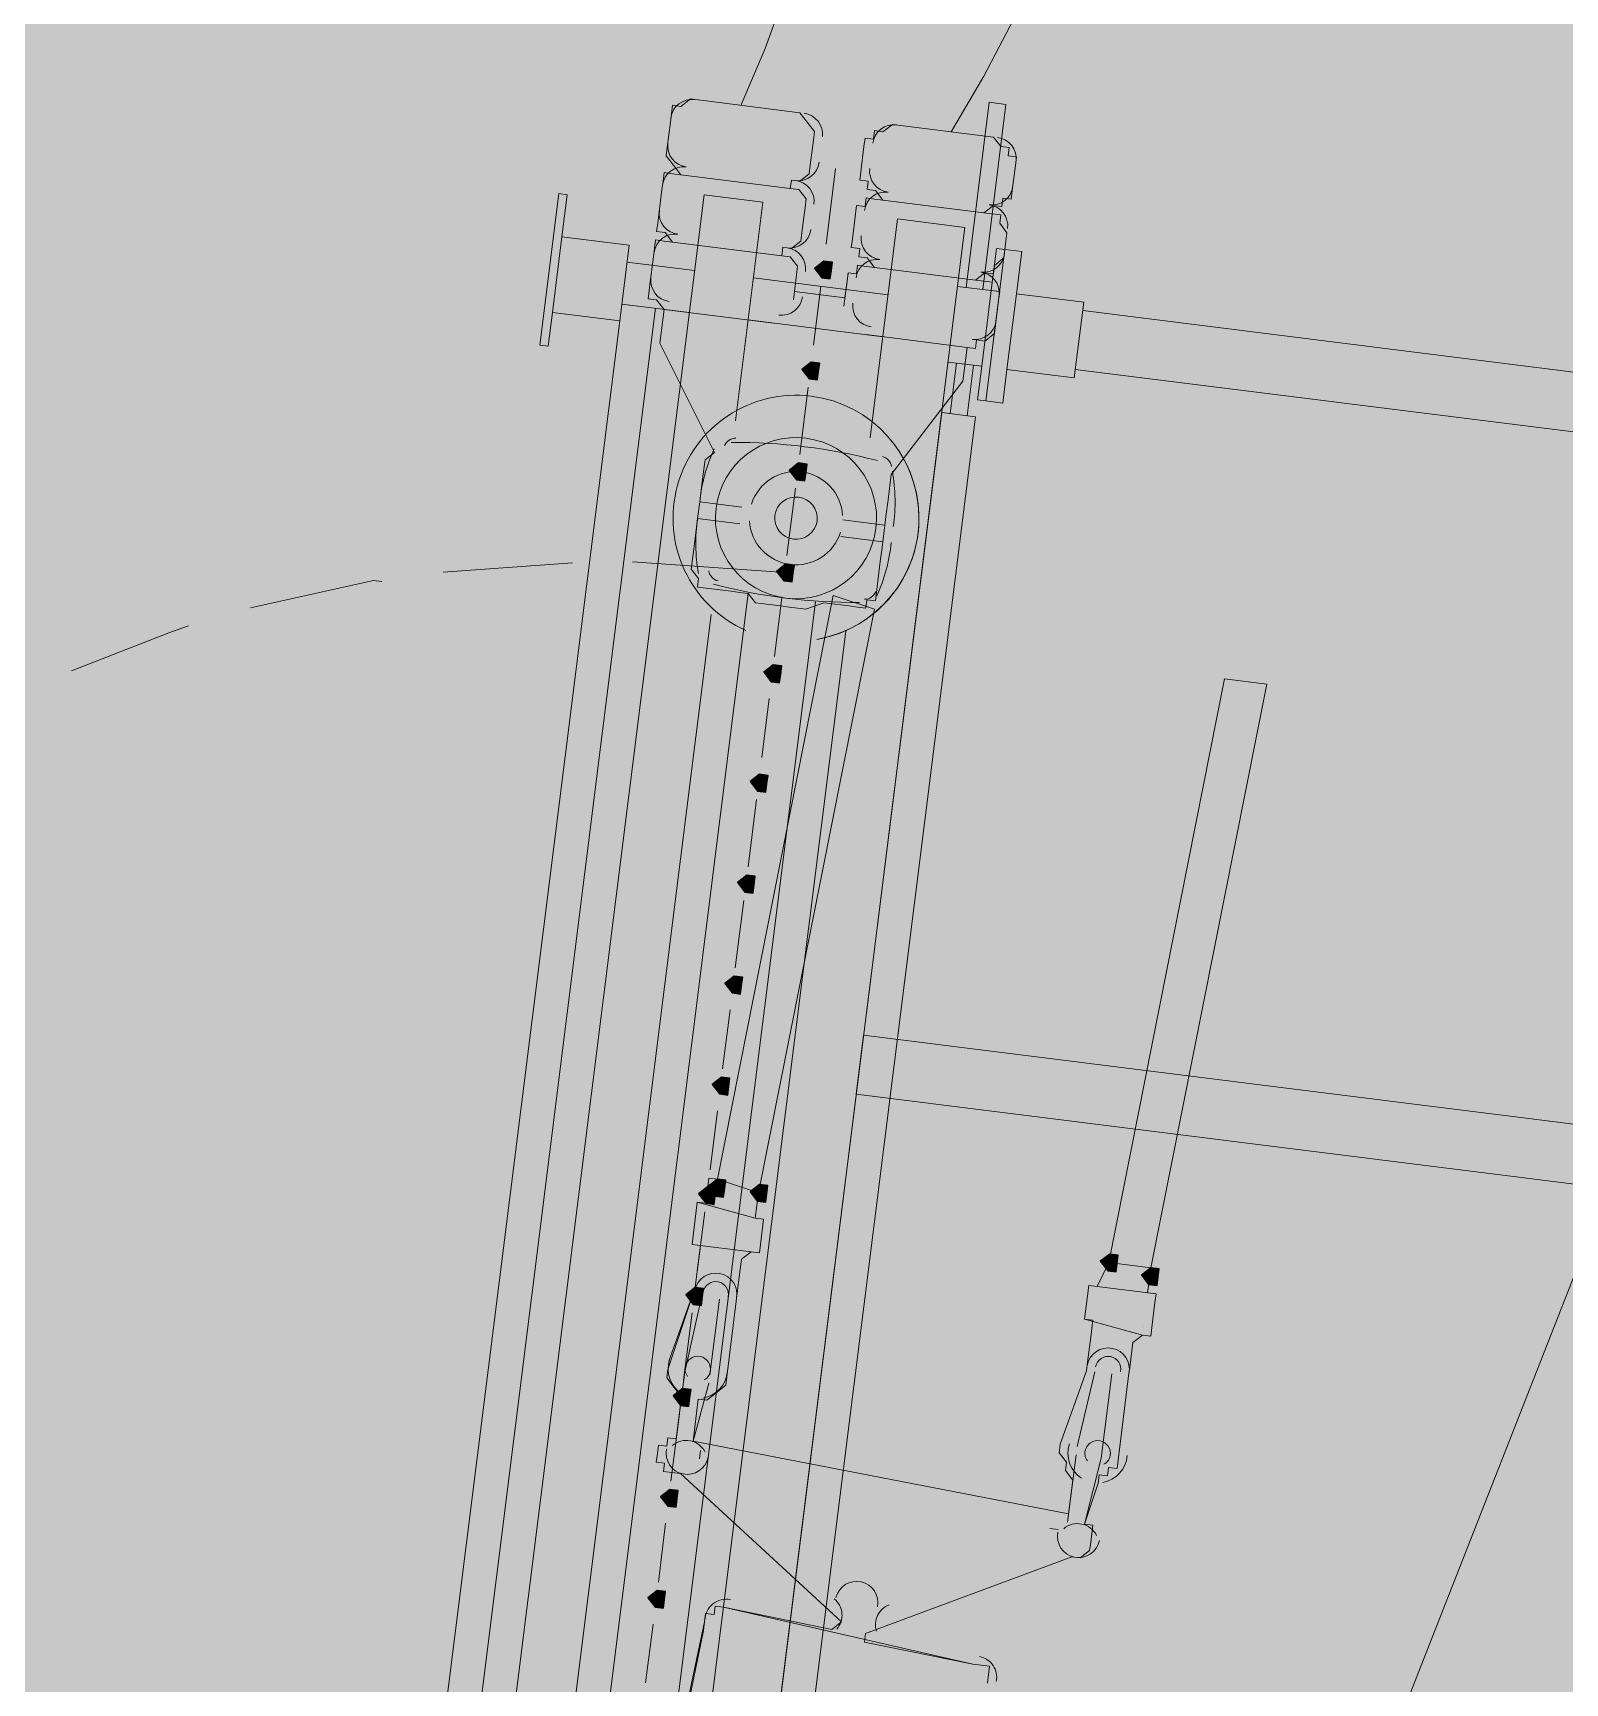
# Model space of a CAD drawing. Header units: metres. Extents: x -4 to 509425, y 7549 to 4732445.
# Drawn here: x 476022.517 to 476024.046, y 4719780.181 to 4719781.829 of the extents above; entities that cross this region are included whole.
import ezdxf

# ---------------------------------------------------------------- set-up
doc = ezdxf.new("R2010")
doc.units = ezdxf.units.M
doc.header["$LTSCALE"] = 0.01
doc.header["$MEASUREMENT"] = 0
doc.layers.get('0').update_dxf_attribs({"lineweight": 0})
for name, color, linetype in [('_SUBESTACIÓN', 1, 'Continuous'), ('NUDO GAROÑA', 211, 'Continuous'), ('SUBESTACION LA VID', 253, 'Continuous')]:
    doc.layers.add(name, color=color, linetype=linetype)

# ---------------------------------------------------------------- blocks, each defined once
blk = doc.blocks.new('A$Cfff6051d')
at = {"layer": 'SUBESTACION LA VID', "transparency": 33554687}
h = blk.add_hatch(color=256, dxfattribs=at)
h.dxf.hatch_style = 2
h.paths.add_polyline_path([(476023.3141, 4719781.5914), (476023.3151, 4719781.5998), (476023.3067, 4719781.6009), (476023.2972, 4719781.5935), (476023.3046, 4719781.5841), (476023.313, 4719781.583)])
h = blk.add_hatch(color=256, dxfattribs=at)
h.dxf.hatch_style = 2
h.paths.add_polyline_path([(476023.3014, 4719781.4906), (476023.3025, 4719781.499), (476023.2941, 4719781.5001), (476023.2846, 4719781.4927), (476023.292, 4719781.4833), (476023.3004, 4719781.4822)])
h = blk.add_hatch(color=256, dxfattribs=at)
h.dxf.hatch_style = 2
h.paths.add_polyline_path([(476023.2888, 4719781.3898), (476023.2898, 4719781.3982), (476023.2814, 4719781.3993), (476023.272, 4719781.3919), (476023.2793, 4719781.3825), (476023.2877, 4719781.3814)])
h = blk.add_hatch(color=256, dxfattribs=at)
h.dxf.hatch_style = 2
h.paths.add_polyline_path([(476023.2761, 4719781.289), (476023.2772, 4719781.2974), (476023.2688, 4719781.2985), (476023.2593, 4719781.2911), (476023.2667, 4719781.2817), (476023.2751, 4719781.2806)])
h = blk.add_hatch(color=256, dxfattribs=at)
h.dxf.hatch_style = 2
h.paths.add_polyline_path([(476023.2635, 4719781.1882), (476023.2646, 4719781.1966), (476023.2561, 4719781.1977), (476023.2467, 4719781.1903), (476023.254, 4719781.1809), (476023.2624, 4719781.1798)])
h = blk.add_hatch(color=256, dxfattribs=at)
h.dxf.hatch_style = 2
h.paths.add_polyline_path([(476023.2498, 4719781.079), (476023.2509, 4719781.0874), (476023.2425, 4719781.0885), (476023.233, 4719781.0811), (476023.2404, 4719781.0717), (476023.2488, 4719781.0706)])
h = blk.add_hatch(color=256, dxfattribs=at)
h.dxf.hatch_style = 2
h.paths.add_polyline_path([(476023.2372, 4719780.9782), (476023.2382, 4719780.9866), (476023.2298, 4719780.9877), (476023.2204, 4719780.9803), (476023.2277, 4719780.9709), (476023.2361, 4719780.9698)])
h = blk.add_hatch(color=256, dxfattribs=at)
h.dxf.hatch_style = 2
h.paths.add_polyline_path([(476023.2245, 4719780.8774), (476023.2256, 4719780.8858), (476023.2172, 4719780.8869), (476023.2077, 4719780.8795), (476023.2151, 4719780.8701), (476023.2235, 4719780.869)])
h = blk.add_hatch(color=256, dxfattribs=at)
h.dxf.hatch_style = 2
h.paths.add_polyline_path([(476023.2119, 4719780.7766), (476023.2129, 4719780.785), (476023.2045, 4719780.7861), (476023.1951, 4719780.7787), (476023.2024, 4719780.7693), (476023.2108, 4719780.7682)])
h = blk.add_hatch(color=256, dxfattribs=at)
h.dxf.hatch_style = 2
h.paths.add_polyline_path([(476023.1982, 4719780.6674), (476023.1993, 4719780.6758), (476023.1909, 4719780.6769), (476023.1814, 4719780.6695), (476023.1887, 4719780.6601), (476023.1972, 4719780.659)])
h = blk.add_hatch(color=256, dxfattribs=at)
h.dxf.hatch_style = 2
h.paths.add_polyline_path([(476023.2077, 4719780.6748), (476023.2087, 4719780.6832), (476023.2003, 4719780.6842), (476023.1909, 4719780.6769), (476023.1982, 4719780.6674), (476023.2066, 4719780.6664)])
h = blk.add_hatch(color=256, dxfattribs=at)
h.dxf.hatch_style = 2
h.paths.add_polyline_path([(476023.2497, 4719780.6695), (476023.2507, 4719780.6779), (476023.2423, 4719780.6789), (476023.2329, 4719780.6716), (476023.2402, 4719780.6621), (476023.2486, 4719780.6611)])
h = blk.add_hatch(color=256, dxfattribs=at)
h.dxf.hatch_style = 2
h.paths.add_polyline_path([(476023.5993, 4719780.6001), (476023.6004, 4719780.6085), (476023.592, 4719780.6095), (476023.5825, 4719780.6022), (476023.5899, 4719780.5927), (476023.5983, 4719780.5917)])
h = blk.add_hatch(color=256, dxfattribs=at)
h.dxf.hatch_style = 2
h.paths.add_polyline_path([(476023.6403, 4719780.5864), (476023.6413, 4719780.5948), (476023.6329, 4719780.5958), (476023.6235, 4719780.5885), (476023.6308, 4719780.579), (476023.6392, 4719780.578)])
h = blk.add_hatch(color=256, dxfattribs=at)
h.dxf.hatch_style = 2
h.paths.add_polyline_path([(476023.1856, 4719780.5666), (476023.1866, 4719780.575), (476023.1782, 4719780.576), (476023.1688, 4719780.5687), (476023.1761, 4719780.5592), (476023.1845, 4719780.5582)])
h = blk.add_hatch(color=256, dxfattribs=at)
h.dxf.hatch_style = 2
h.paths.add_polyline_path([(476023.1729, 4719780.4658), (476023.174, 4719780.4742), (476023.1656, 4719780.4752), (476023.1561, 4719780.4679), (476023.1635, 4719780.4584), (476023.1719, 4719780.4574)])
h = blk.add_hatch(color=256, dxfattribs=at)
h.dxf.hatch_style = 2
h.paths.add_polyline_path([(476023.1603, 4719780.365), (476023.1613, 4719780.3734), (476023.1529, 4719780.3744), (476023.1435, 4719780.3671), (476023.1508, 4719780.3576), (476023.1592, 4719780.3566)])
h = blk.add_hatch(color=256, dxfattribs=at)
h.dxf.hatch_style = 2
h.paths.add_polyline_path([(476023.1477, 4719780.2642), (476023.1487, 4719780.2726), (476023.1403, 4719780.2736), (476023.1308, 4719780.2663), (476023.1382, 4719780.2568), (476023.1466, 4719780.2558)])
at = {"layer": 'SUBESTACION LA VID', "lineweight": 15}
for p, q in [((476023.2826, 4719781.749), (476023.1734, 4719781.7627)), ((476023.1534, 4719781.7396), (476023.1503, 4719781.7144)), ((476023.375, 4719781.7374), (476023.4758, 4719781.7247)), ((476023.2931, 4719781.6965), (476023.2962, 4719781.7217)), ((476023.3435, 4719781.6901), (476023.3466, 4719781.7153)), ((476023.4979, 4719781.6964), (476023.4947, 4719781.6712)), ((476023.2731, 4719781.6734), (476023.1639, 4719781.6871)), ((476023.1639, 4719781.6871), (476023.2731, 4719781.6734)), ((476023.3183, 4719781.6933), (476023.3088, 4719781.6177)), ((476023.145, 4719781.6724), (476023.1419, 4719781.6472)), ((476023.2458, 4719781.6597), (476023.187, 4719781.6671)), ((476023.2184, 4719781.4413), (476023.2458, 4719781.6597)), ((476023.2847, 4719781.6293), (476023.2878, 4719781.6545)), ((476023.3351, 4719781.6229), (476023.3382, 4719781.6481)), ((476023.3655, 4719781.6618), (476023.4663, 4719781.6491)), ((476023.4663, 4719781.6491), (476023.3655, 4719781.6618)), ((476023.4474, 4719781.6344), (476023.2347, 4719779.9376)), ((476023.3528, 4719781.4245), (476023.3802, 4719781.6429)), ((476023.3802, 4719781.6429), (476023.4474, 4719781.6344)), ((476023.0452, 4719781.6251), (476023.0358, 4719781.5495)), ((476023.2647, 4719781.6062), (476023.1555, 4719781.6198)), ((476023.1555, 4719781.6198), (476023.2647, 4719781.6062)), ((476023.4894, 4719781.6292), (476023.4863, 4719781.604)), ((476023.1103, 4719781.5999), (476023.1775, 4719781.5915)), ((476023.1366, 4719781.6052), (476023.1334, 4719781.58)), ((476023.3707, 4719781.5673), (476023.2363, 4719781.5841)), ((476023.2762, 4719781.5621), (476023.2794, 4719781.5873)), ((476023.3266, 4719781.5557), (476023.3298, 4719781.5809)), ((476023.3571, 4719781.5946), (476023.4579, 4719781.5819)), ((476023.4579, 4719781.5819), (476023.3571, 4719781.5946)), ((476023.2773, 4719781.5705), (476023.3277, 4719781.5641)), ((476023.3035, 4719781.5757), (476023.2962, 4719781.5169)), ((476023.4737, 4719781.5714), (476023.4642, 4719781.4958)), ((476023.4989, 4719781.5683), (476023.4894, 4719781.4927)), ((476022.887, 4719779.546), (476023.1387, 4719781.5537)), ((476023.1051, 4719781.5579), (476023.1723, 4719781.5495)), ((476023.1471, 4719781.5526), (476023.2563, 4719781.539)), ((476023.481, 4719781.562), (476023.4778, 4719781.5368)), ((476023.565, 4719781.5514), (476027.0007, 4719781.1207)), ((476023.103, 4719781.5411), (476022.8534, 4719779.5502)), ((476023.3655, 4719781.5253), (476023.2311, 4719781.5421)), ((476023.4495, 4719781.5147), (476023.3487, 4719781.5274)), ((476023.439, 4719781.499), (476023.4327, 4719781.4486)), ((476023.4558, 4719781.4969), (476023.4495, 4719781.4465)), ((476023.5576, 4719781.4926), (476026.9934, 4719781.0619)), ((476023.2909, 4719781.4749), (476023.2825, 4719781.4077)), ((476023.2783, 4719781.3741), (476023.2698, 4719781.3069)), ((476023.2247, 4719781.3552), (476023.1827, 4719781.3605)), ((476023.2226, 4719781.3384), (476023.1806, 4719781.3437)), ((476023.3255, 4719781.3426), (476023.3675, 4719781.3373)), ((476023.3234, 4719781.3258), (476023.3654, 4719781.3205)), ((476023.2677, 4719781.2901), (476023.1155, 4719781.3006)), ((476023.0556, 4719781.2996), (476022.9265, 4719781.2902)), ((476023.231, 4719781.2691), (476022.8761, 4719778.4382)), ((476023.2982, 4719781.2607), (476022.9433, 4719778.4298)), ((476023.2003, 4719780.6842), (476023.316, 4719781.267)), ((476023.2413, 4719780.6705), (476023.357, 4719781.2533)), ((476023.2646, 4719781.2649), (476023.2572, 4719781.2061)), ((476023.357, 4719781.2533), (476023.316, 4719781.267)), ((476023.032, 4719779.9544), (476023.1942, 4719781.2481)), ((476023.1664, 4719779.9376), (476023.3286, 4719781.2312)), ((476023.5909, 4719780.6011), (476023.7066, 4719781.1839)), ((476023.6329, 4719780.5958), (476023.7486, 4719781.1786)), ((476023.7066, 4719781.1839), (476023.7486, 4719781.1786)), ((476023.2519, 4719781.1641), (476023.2446, 4719781.1053)), ((476023.2393, 4719781.0633), (476023.2309, 4719780.9961)), ((476023.2267, 4719780.9625), (476023.2182, 4719780.8953)), ((476023.213, 4719780.8533), (476023.2056, 4719780.7945)), ((476023.2003, 4719780.7525), (476023.193, 4719780.6937)), ((476023.1887, 4719780.6601), (476023.1909, 4719780.6769)), ((476023.2413, 4719780.6705), (476023.2003, 4719780.6842)), ((476023.2381, 4719780.6453), (476023.1803, 4719780.6611)), ((476023.2381, 4719780.6453), (476023.2413, 4719780.6705)), ((476023.1761, 4719780.6275), (476023.1793, 4719780.6527)), ((476023.1793, 4719780.6527), (476023.1793, 4719780.6527)), ((476023.1877, 4719780.6517), (476023.1803, 4719780.5928)), ((476023.2381, 4719780.6453), (476023.2381, 4719780.6453)), ((476023.2423, 4719780.6107), (476023.2465, 4719780.6443)), ((476023.1761, 4719780.6275), (476023.1761, 4719780.6275)), ((476023.2339, 4719780.6117), (476023.1751, 4719780.6191)), ((476023.1793, 4719780.5844), (476023.1824, 4719780.6096)), ((476023.1835, 4719780.6181), (476023.1824, 4719780.6096)), ((476023.2339, 4719780.6117), (476023.2244, 4719780.6044)), ((476023.2339, 4719780.6117), (476023.2339, 4719780.6117)), ((476023.2202, 4719780.5708), (476023.2244, 4719780.6044)), ((476023.5794, 4719780.577), (476023.5909, 4719780.6011)), ((476023.5909, 4719780.6011), (476023.6329, 4719780.5958)), ((476023.1519, 4719780.5026), (476023.1782, 4719780.576)), ((476023.571, 4719780.578), (476023.571, 4719780.578)), ((476023.5794, 4719780.577), (476023.6382, 4719780.5696)), ((476023.6298, 4719780.5706), (476023.6319, 4719780.5874)), ((476023.1677, 4719780.492), (476023.1866, 4719780.575)), ((476023.1929, 4719780.4889), (476023.2024, 4719780.5645)), ((476023.2097, 4719780.4868), (476023.2192, 4719780.5624)), ((476023.6339, 4719780.536), (476023.6371, 4719780.5612)), ((476023.6371, 4719780.5612), (476023.6371, 4719780.5612)), ((476023.1751, 4719780.5508), (476023.1666, 4719780.4836)), ((476023.5667, 4719780.5444), (476023.5667, 4719780.5444)), ((476023.5751, 4719780.5434), (476023.573, 4719780.5266)), ((476023.5699, 4719780.5014), (476023.573, 4719780.5266)), ((476023.6245, 4719780.5286), (476023.615, 4719780.5213)), ((476023.6255, 4719780.537), (476023.6255, 4719780.537)), ((476023.6119, 4719780.4961), (476023.615, 4719780.5213)), ((476023.1677, 4719780.492), (476023.1593, 4719780.4248)), ((476023.1918, 4719780.4805), (476023.1761, 4719780.4227)), ((476023.5425, 4719780.4195), (476023.5688, 4719780.493)), ((476023.5593, 4719780.4174), (476023.5772, 4719780.4919)), ((476023.5835, 4719780.4058), (476023.594, 4719780.4898)), ((476023.6013, 4719780.4121), (476023.6108, 4719780.4877)), ((476023.1624, 4719780.45), (476023.154, 4719780.3828)), ((476023.1404, 4719780.4102), (476023.1414, 4719780.4186)), ((476023.1761, 4719780.4227), (476023.5509, 4719780.3501)), ((476023.1824, 4719780.4049), (476023.1834, 4719780.4133)), ((476023.5583, 4719780.409), (476023.5499, 4719780.3417)), ((476023.5835, 4719780.4058), (476023.5667, 4719780.3396)), ((476023.1635, 4719780.3902), (476023.3241, 4719780.2421)), ((476023.1487, 4719780.3408), (476023.1414, 4719780.282)), ((476023.532, 4719780.3354), (476023.5404, 4719780.3344)), ((476023.573, 4719780.3218), (476023.574, 4719780.3302)), ((476023.5541, 4719780.3071), (476023.3482, 4719780.2305)), ((476023.2065, 4719780.2568), (476023.4553, 4719780.2)), ((476023.1361, 4719780.24), (476023.1287, 4719780.1812)), ((476023.1665, 4719780.1424), (476023.1875, 4719780.2421))]:
    blk.add_line(p, q, dxfattribs=at)
for points in [[(476023.2238, 4719781.7563), (476023.248, 4719781.813), (476023.2743, 4719781.8865), (476023.2911, 4719781.9527), (476023.3079, 4719782.0188), (476023.3342, 4719782.1606), (476023.3689, 4719782.3013), (476023.3868, 4719782.3758), (476023.412, 4719782.4409), (476023.4372, 4719782.506), (476023.4698, 4719782.5617), (476023.5024, 4719782.6173), (476023.5223, 4719782.6404), (476023.5434, 4719782.6719), (476023.5633, 4719782.695), (476023.5833, 4719782.7181), (476023.6116, 4719782.7401), (476023.6389, 4719782.7538)], [(476023.4338, 4719781.73), (476023.4664, 4719781.7856), (476023.5, 4719781.8497), (476023.5347, 4719781.9221), (476023.5599, 4719781.9872), (476023.6198, 4719782.1248), (476023.6797, 4719782.2623), (476023.7049, 4719782.3274), (476023.747, 4719782.3904), (476023.7806, 4719782.4544), (476023.8216, 4719782.509), (476023.8626, 4719782.5636), (476023.8909, 4719782.5857), (476023.9109, 4719782.6088), (476023.9392, 4719782.6308), (476023.9665, 4719782.6444), (476024.0033, 4719782.6654), (476024.0306, 4719782.6791)], [(476023.1734, 4719781.7627), (476023.1639, 4719781.7553), (476023.1555, 4719781.7564), (476023.1545, 4719781.748), (476023.1534, 4719781.7396), (476023.1503, 4719781.7144), (476023.1492, 4719781.706), (476023.1566, 4719781.6965), (476023.1639, 4719781.6871), (476023.1555, 4719781.6881), (476023.1471, 4719781.6892), (476023.1461, 4719781.6808), (476023.145, 4719781.6724), (476023.1419, 4719781.6472), (476023.1408, 4719781.6388), (476023.1397, 4719781.6304), (476023.1481, 4719781.6293), (476023.1555, 4719781.6198), (476023.1471, 4719781.6209), (476023.1387, 4719781.622), (476023.1376, 4719781.6136), (476023.1366, 4719781.6052), (476023.1334, 4719781.58), (476023.1324, 4719781.5716), (476023.1313, 4719781.5632), (476023.1397, 4719781.5621), (476023.1471, 4719781.5526), (476023.1429, 4719781.519), (476023.1974, 4719781.4098), (476023.188, 4719781.4025), (476023.1859, 4719781.3857), (476023.1848, 4719781.3773), (476023.1827, 4719781.3605), (476023.1806, 4719781.3437), (476023.1795, 4719781.3353), (476023.1774, 4719781.3185), (476023.1743, 4719781.2933), (476023.1816, 4719781.2838), (476023.1806, 4719781.2754), (476023.189, 4719781.2744), (476023.2058, 4719781.2723), (476023.2142, 4719781.2712), (476023.2226, 4719781.2701), (476023.231, 4719781.2691), (476023.2383, 4719781.2596), (476023.2551, 4719781.2575), (476023.2635, 4719781.2565), (476023.2719, 4719781.2554), (476023.2887, 4719781.2533), (476023.3066, 4719781.2596), (476023.3234, 4719781.2575), (476023.3318, 4719781.2565), (476023.3402, 4719781.2554), (476023.3486, 4719781.2544), (476023.3496, 4719781.2628), (476023.358, 4719781.2617), (476023.3591, 4719781.2701), (476023.3601, 4719781.2785), (476023.3612, 4719781.2869), (476023.3622, 4719781.2953), (476023.3633, 4719781.3037), (476023.3644, 4719781.3121), (476023.3654, 4719781.3205), (476023.3675, 4719781.3373), (476023.3686, 4719781.3457), (476023.3707, 4719781.3625), (476023.3717, 4719781.3709), (476023.3728, 4719781.3793), (476023.3738, 4719781.3877), (476023.4453, 4719781.4811), (476023.4495, 4719781.5147), (476023.4579, 4719781.5137), (476023.4589, 4719781.5221), (476023.4673, 4719781.521), (476023.4768, 4719781.5284), (476023.4778, 4719781.5368), (476023.481, 4719781.562), (476023.4821, 4719781.5704), (476023.4737, 4719781.5714), (476023.4747, 4719781.5798), (476023.4663, 4719781.5809), (476023.4579, 4719781.5819), (476023.4674, 4719781.5893), (476023.4758, 4719781.5882), (476023.4768, 4719781.5966), (476023.4863, 4719781.604), (476023.4894, 4719781.6292), (476023.4821, 4719781.6386), (476023.4831, 4719781.647), (476023.4747, 4719781.6481), (476023.4663, 4719781.6491), (476023.4758, 4719781.6565), (476023.4842, 4719781.6554), (476023.4852, 4719781.6638), (476023.4936, 4719781.6628), (476023.4947, 4719781.6712), (476023.4979, 4719781.6964), (476023.4989, 4719781.7048), (476023.4905, 4719781.7058), (476023.4916, 4719781.7142), (476023.4832, 4719781.7153), (476023.4758, 4719781.7247), (476023.375, 4719781.7374), (476023.3656, 4719781.73), (476023.3572, 4719781.7311), (476023.3561, 4719781.7227), (476023.3477, 4719781.7237), (476023.3466, 4719781.7153), (476023.3435, 4719781.6901), (476023.3424, 4719781.6817), (476023.3508, 4719781.6807), (476023.3498, 4719781.6723), (476023.3582, 4719781.6712), (476023.3655, 4719781.6618), (476023.3571, 4719781.6628), (476023.3487, 4719781.6639), (476023.3477, 4719781.6555), (476023.3393, 4719781.6565), (476023.3382, 4719781.6481), (476023.3351, 4719781.6229), (476023.334, 4719781.6145), (476023.3424, 4719781.6135), (476023.3414, 4719781.6051), (476023.3498, 4719781.604), (476023.3571, 4719781.5946), (476023.3487, 4719781.5956), (476023.3403, 4719781.5967), (476023.3393, 4719781.5883), (476023.3309, 4719781.5893), (476023.3298, 4719781.5809), (476023.3277, 4719781.5641), (476023.2773, 4719781.5705), (476023.2794, 4719781.5873), (476023.2804, 4719781.5957), (476023.2731, 4719781.6051), (476023.2647, 4719781.6062), (476023.2658, 4719781.6146), (476023.2742, 4719781.6135), (476023.2836, 4719781.6209), (476023.2847, 4719781.6293), (476023.2878, 4719781.6545), (476023.2889, 4719781.6629), (476023.2815, 4719781.6723), (476023.2731, 4719781.6734), (476023.2742, 4719781.6818), (476023.2826, 4719781.6807), (476023.292, 4719781.6881), (476023.2931, 4719781.6965), (476023.2962, 4719781.7217), (476023.2973, 4719781.7301), (476023.29, 4719781.7395), (476023.2826, 4719781.749), (476023.1734, 4719781.7627)], [(476023.4653, 4719781.5725), (476023.4884, 4719781.7573), (476023.4716, 4719781.7594), (476023.4485, 4719781.5746)], [(476022.8214, 4719778.2744), (476022.794, 4719778.056), (476022.7352, 4719778.0633), (476023.187, 4719781.6671)], [(476023.0315, 4719781.5159), (476023.0358, 4719781.5495), (476023.103, 4719781.5411), (476023.1124, 4719781.6167), (476023.0452, 4719781.6251), (476023.0505, 4719781.6671), (476023.0421, 4719781.6682), (476023.0231, 4719781.517), (476023.0315, 4719781.5159)], [(476023.4401, 4719781.5756), (476023.4737, 4719781.5714), (476023.4789, 4719781.6134), (476023.4873, 4719781.6124), (476023.4684, 4719781.4612), (476023.46, 4719781.4622), (476023.4642, 4719781.4958), (476023.4306, 4719781.5)], [(476023.4852, 4719781.4591), (476023.4894, 4719781.4927), (476023.5566, 4719781.4842), (476023.5661, 4719781.5598), (476023.4989, 4719781.5683), (476023.5041, 4719781.6103), (476023.4873, 4719781.6124), (476023.4684, 4719781.4612), (476023.4852, 4719781.4591)], [(476023.1471, 4719781.5526), (476023.1429, 4719781.519), (476023.1974, 4719781.4098)], [(476023.4495, 4719781.5147), (476023.4453, 4719781.4811), (476023.3738, 4719781.3877)], [(476023.2757, 4719779.9922), (476023.4579, 4719781.4454), (476023.4243, 4719781.4496), (476023.2421, 4719779.9964)], [(476022.8655, 4719781.2808), (476022.8571, 4719781.2818), (476022.7343, 4719781.2546)], [(476023.7486, 4719781.1786), (476023.7066, 4719781.1839), (476023.5909, 4719780.6011), (476023.5794, 4719780.577), (476023.571, 4719780.578), (476023.5667, 4719780.5444), (476023.5751, 4719780.5434), (476023.5741, 4719780.535), (476023.573, 4719780.5266), (476023.5699, 4719780.5014), (476023.5688, 4719780.493), (476023.5425, 4719780.4195), (476023.5415, 4719780.4111), (476023.5488, 4719780.4016), (476023.5478, 4719780.3932), (476023.5551, 4719780.3838), (476023.5509, 4719780.3501), (476023.1761, 4719780.4227), (476023.1813, 4719780.4647), (476023.1897, 4719780.4637), (476023.1992, 4719780.471), (476023.2086, 4719780.4784), (476023.2097, 4719780.4868), (476023.2192, 4719780.5624), (476023.2202, 4719780.5708), (476023.2244, 4719780.6044), (476023.2339, 4719780.6117), (476023.2423, 4719780.6107), (476023.2465, 4719780.6443), (476023.2381, 4719780.6453), (476023.2413, 4719780.6705), (476023.357, 4719781.2533), (476023.316, 4719781.267), (476023.2003, 4719780.6842), (476023.1919, 4719780.6853), (476023.1909, 4719780.6769), (476023.1887, 4719780.6601), (476023.1803, 4719780.6611), (476023.1793, 4719780.6527), (476023.1761, 4719780.6275), (476023.1751, 4719780.6191), (476023.1835, 4719780.6181), (476023.1824, 4719780.6096), (476023.1793, 4719780.5844), (476023.1782, 4719780.576), (476023.1509, 4719780.4942), (476023.1498, 4719780.4858), (476023.1572, 4719780.4763), (476023.1645, 4719780.4668), (476023.1593, 4719780.4248), (476023.1509, 4719780.4259), (476023.1498, 4719780.4175), (476023.1414, 4719780.4186), (476023.1404, 4719780.4102), (476023.1393, 4719780.4017), (476023.1477, 4719780.4007), (476023.1466, 4719780.3923), (476023.155, 4719780.3912), (476023.1635, 4719780.3902), (476023.3241, 4719780.2421), (476023.3146, 4719780.2347), (476023.2065, 4719780.2568), (476023.1981, 4719780.2579), (476023.197, 4719780.2495), (476023.1886, 4719780.2505), (476023.1875, 4719780.2421), (476023.1865, 4719780.2337), (476022.7489, 4719778.1043)], [(476023.47, 4719780.1811), (476023.4711, 4719780.1895), (476023.4721, 4719780.1979), (476023.4637, 4719780.199), (476023.4553, 4719780.2), (476023.3472, 4719780.2221), (476023.3482, 4719780.2305), (476023.5541, 4719780.3071), (476023.5625, 4719780.306), (476023.5719, 4719780.3134), (476023.573, 4719780.3218), (476023.574, 4719780.3302), (476023.5751, 4719780.3386), (476023.5667, 4719780.3396), (476023.5803, 4719780.3806), (476023.5814, 4719780.389), (476023.5898, 4719780.3879), (476023.5908, 4719780.3963), (476023.5992, 4719780.3953), (476023.6003, 4719780.4037), (476023.6108, 4719780.4877), (476023.6119, 4719780.4961), (476023.615, 4719780.5213), (476023.6245, 4719780.5286), (476023.6329, 4719780.5276), (476023.6339, 4719780.536), (476023.6371, 4719780.5612), (476023.6382, 4719780.5696), (476023.6298, 4719780.5706), (476023.6319, 4719780.5874), (476023.6329, 4719780.5958), (476023.7486, 4719781.1786)], [(476022.6723, 4719781.2367), (476022.6545, 4719781.2304), (476022.5557, 4719781.1916)], [(476027.0509, 4719780.3636), (476027.0435, 4719780.3048), (476023.339, 4719780.7692), (476023.3463, 4719780.828), (476027.0509, 4719780.3636)], [(476027.0509, 4719780.3636), (476027.0435, 4719780.3048), (476023.339, 4719780.7692), (476023.3463, 4719780.828), (476027.0509, 4719780.3636)], [(476023.571, 4719780.578), (476023.5667, 4719780.5444), (476023.6245, 4719780.5286)]]:
    blk.add_lwpolyline(points, dxfattribs=at)
at = {"layer": 'SUBESTACION LA VID'}
for points in [[(476023.3141, 4719781.5914), (476023.3151, 4719781.5998), (476023.3067, 4719781.6009), (476023.2972, 4719781.5935), (476023.3046, 4719781.5841), (476023.313, 4719781.583)], [(476023.3014, 4719781.4906), (476023.3025, 4719781.499), (476023.2941, 4719781.5001), (476023.2846, 4719781.4927), (476023.292, 4719781.4833), (476023.3004, 4719781.4822)], [(476023.2888, 4719781.3898), (476023.2898, 4719781.3982), (476023.2814, 4719781.3993), (476023.272, 4719781.3919), (476023.2793, 4719781.3825), (476023.2877, 4719781.3814)], [(476023.2761, 4719781.289), (476023.2772, 4719781.2974), (476023.2688, 4719781.2985), (476023.2593, 4719781.2911), (476023.2667, 4719781.2817), (476023.2751, 4719781.2806)], [(476023.2635, 4719781.1882), (476023.2646, 4719781.1966), (476023.2561, 4719781.1977), (476023.2467, 4719781.1903), (476023.254, 4719781.1809), (476023.2624, 4719781.1798)], [(476023.2498, 4719781.079), (476023.2509, 4719781.0874), (476023.2425, 4719781.0885), (476023.233, 4719781.0811), (476023.2404, 4719781.0717), (476023.2488, 4719781.0706)], [(476023.2372, 4719780.9782), (476023.2382, 4719780.9866), (476023.2298, 4719780.9877), (476023.2204, 4719780.9803), (476023.2277, 4719780.9709), (476023.2361, 4719780.9698)], [(476023.2245, 4719780.8774), (476023.2256, 4719780.8858), (476023.2172, 4719780.8869), (476023.2077, 4719780.8795), (476023.2151, 4719780.8701), (476023.2235, 4719780.869)], [(476023.2119, 4719780.7766), (476023.2129, 4719780.785), (476023.2045, 4719780.7861), (476023.1951, 4719780.7787), (476023.2024, 4719780.7693), (476023.2108, 4719780.7682)], [(476023.1982, 4719780.6674), (476023.1993, 4719780.6758), (476023.1909, 4719780.6769), (476023.1814, 4719780.6695), (476023.1887, 4719780.6601), (476023.1972, 4719780.659)], [(476023.2077, 4719780.6748), (476023.2087, 4719780.6832), (476023.2003, 4719780.6842), (476023.1909, 4719780.6769), (476023.1982, 4719780.6674), (476023.2066, 4719780.6664)], [(476023.2497, 4719780.6695), (476023.2507, 4719780.6779), (476023.2423, 4719780.6789), (476023.2329, 4719780.6716), (476023.2402, 4719780.6621), (476023.2486, 4719780.6611)], [(476023.5993, 4719780.6001), (476023.6004, 4719780.6085), (476023.592, 4719780.6095), (476023.5825, 4719780.6022), (476023.5899, 4719780.5927), (476023.5983, 4719780.5917)], [(476023.6403, 4719780.5864), (476023.6413, 4719780.5948), (476023.6329, 4719780.5958), (476023.6235, 4719780.5885), (476023.6308, 4719780.579), (476023.6392, 4719780.578)], [(476023.1856, 4719780.5666), (476023.1866, 4719780.575), (476023.1782, 4719780.576), (476023.1688, 4719780.5687), (476023.1761, 4719780.5592), (476023.1845, 4719780.5582)], [(476023.1729, 4719780.4658), (476023.174, 4719780.4742), (476023.1656, 4719780.4752), (476023.1561, 4719780.4679), (476023.1635, 4719780.4584), (476023.1719, 4719780.4574)], [(476023.1603, 4719780.365), (476023.1613, 4719780.3734), (476023.1529, 4719780.3744), (476023.1435, 4719780.3671), (476023.1508, 4719780.3576), (476023.1592, 4719780.3566)], [(476023.1477, 4719780.2642), (476023.1487, 4719780.2726), (476023.1403, 4719780.2736), (476023.1308, 4719780.2663), (476023.1382, 4719780.2568), (476023.1466, 4719780.2558)]]:
    blk.add_lwpolyline(points, close=True, dxfattribs=at)
at = {"layer": 'SUBESTACION LA VID', "lineweight": 0}
for points in [[(476023.3141, 4719781.5914), (476023.3151, 4719781.5998), (476023.3067, 4719781.6009), (476023.2972, 4719781.5935), (476023.3046, 4719781.5841), (476023.313, 4719781.583)], [(476023.3014, 4719781.4906), (476023.3025, 4719781.499), (476023.2941, 4719781.5001), (476023.2846, 4719781.4927), (476023.292, 4719781.4833), (476023.3004, 4719781.4822)], [(476023.2888, 4719781.3898), (476023.2898, 4719781.3982), (476023.2814, 4719781.3993), (476023.272, 4719781.3919), (476023.2793, 4719781.3825), (476023.2877, 4719781.3814)], [(476023.2761, 4719781.289), (476023.2772, 4719781.2974), (476023.2688, 4719781.2985), (476023.2593, 4719781.2911), (476023.2667, 4719781.2817), (476023.2751, 4719781.2806)], [(476023.2635, 4719781.1882), (476023.2646, 4719781.1966), (476023.2561, 4719781.1977), (476023.2467, 4719781.1903), (476023.254, 4719781.1809), (476023.2624, 4719781.1798)], [(476023.2498, 4719781.079), (476023.2509, 4719781.0874), (476023.2425, 4719781.0885), (476023.233, 4719781.0811), (476023.2404, 4719781.0717), (476023.2488, 4719781.0706)], [(476023.2372, 4719780.9782), (476023.2382, 4719780.9866), (476023.2298, 4719780.9877), (476023.2204, 4719780.9803), (476023.2277, 4719780.9709), (476023.2361, 4719780.9698)], [(476023.2245, 4719780.8774), (476023.2256, 4719780.8858), (476023.2172, 4719780.8869), (476023.2077, 4719780.8795), (476023.2151, 4719780.8701), (476023.2235, 4719780.869)], [(476023.2119, 4719780.7766), (476023.2129, 4719780.785), (476023.2045, 4719780.7861), (476023.1951, 4719780.7787), (476023.2024, 4719780.7693), (476023.2108, 4719780.7682)], [(476023.1982, 4719780.6674), (476023.1993, 4719780.6758), (476023.1909, 4719780.6769), (476023.1814, 4719780.6695), (476023.1887, 4719780.6601), (476023.1972, 4719780.659)], [(476023.2077, 4719780.6748), (476023.2087, 4719780.6832), (476023.2003, 4719780.6842), (476023.1909, 4719780.6769), (476023.1982, 4719780.6674), (476023.2066, 4719780.6664)], [(476023.2497, 4719780.6695), (476023.2507, 4719780.6779), (476023.2423, 4719780.6789), (476023.2329, 4719780.6716), (476023.2402, 4719780.6621), (476023.2486, 4719780.6611)], [(476023.5993, 4719780.6001), (476023.6004, 4719780.6085), (476023.592, 4719780.6095), (476023.5825, 4719780.6022), (476023.5899, 4719780.5927), (476023.5983, 4719780.5917)], [(476023.6403, 4719780.5864), (476023.6413, 4719780.5948), (476023.6329, 4719780.5958), (476023.6235, 4719780.5885), (476023.6308, 4719780.579), (476023.6392, 4719780.578)], [(476023.1856, 4719780.5666), (476023.1866, 4719780.575), (476023.1782, 4719780.576), (476023.1688, 4719780.5687), (476023.1761, 4719780.5592), (476023.1845, 4719780.5582)], [(476023.1729, 4719780.4658), (476023.174, 4719780.4742), (476023.1656, 4719780.4752), (476023.1561, 4719780.4679), (476023.1635, 4719780.4584), (476023.1719, 4719780.4574)], [(476023.1603, 4719780.365), (476023.1613, 4719780.3734), (476023.1529, 4719780.3744), (476023.1435, 4719780.3671), (476023.1508, 4719780.3576), (476023.1592, 4719780.3566)], [(476023.1477, 4719780.2642), (476023.1487, 4719780.2726), (476023.1403, 4719780.2736), (476023.1308, 4719780.2663), (476023.1382, 4719780.2568), (476023.1466, 4719780.2558)]]:
    blk.add_lwpolyline(points, close=True, dxfattribs=at)
at = {"layer": 'SUBESTACION LA VID', "lineweight": 15}
for points in [[(476023.1776, 4719781.7621), (476023.166, 4719781.7636), (476023.1554, 4719781.7554), (476023.154, 4719781.7438)], [(476023.3052, 4719781.7248), (476023.3066, 4719781.7364), (476023.2984, 4719781.747), (476023.2868, 4719781.7484)], [(476023.3792, 4719781.7369), (476023.3676, 4719781.7383), (476023.357, 4719781.7301), (476023.3556, 4719781.7185)], [(476023.1508, 4719781.7186), (476023.1494, 4719781.707), (476023.1576, 4719781.6964), (476023.1692, 4719781.6949)], [(476023.4984, 4719781.7006), (476023.4998, 4719781.7122), (476023.4916, 4719781.7228), (476023.48, 4719781.7242)], [(476023.1692, 4719781.6949), (476023.1576, 4719781.6964), (476023.147, 4719781.6881), (476023.1455, 4719781.6766)], [(476023.2784, 4719781.6812), (476023.29, 4719781.6798), (476023.3006, 4719781.688), (476023.302, 4719781.6996)], [(476023.2967, 4719781.6576), (476023.2982, 4719781.6692), (476023.29, 4719781.6798), (476023.2784, 4719781.6812)], [(476023.3524, 4719781.6933), (476023.351, 4719781.6817), (476023.3592, 4719781.6711), (476023.3708, 4719781.6697)], [(476023.3708, 4719781.6697), (476023.3592, 4719781.6711), (476023.3486, 4719781.6629), (476023.3471, 4719781.6513)], [(476023.4716, 4719781.657), (476023.4832, 4719781.6556), (476023.4938, 4719781.6638), (476023.4952, 4719781.6754)], [(476023.1424, 4719781.6514), (476023.1409, 4719781.6398), (476023.1491, 4719781.6292), (476023.1607, 4719781.6277)], [(476023.49, 4719781.6334), (476023.4914, 4719781.645), (476023.4832, 4719781.6556), (476023.4716, 4719781.657)], [(476023.27, 4719781.614), (476023.2815, 4719781.6126), (476023.2921, 4719781.6208), (476023.2936, 4719781.6324)], [(476023.1607, 4719781.6277), (476023.1491, 4719781.6292), (476023.1386, 4719781.6209), (476023.1371, 4719781.6094)], [(476023.2883, 4719781.5904), (476023.2898, 4719781.602), (476023.2815, 4719781.6126), (476023.27, 4719781.614)], [(476023.344, 4719781.6261), (476023.3425, 4719781.6145), (476023.3508, 4719781.6039), (476023.3624, 4719781.6024)], [(476023.3624, 4719781.6024), (476023.3508, 4719781.6039), (476023.3402, 4719781.5957), (476023.3387, 4719781.5841)], [(476023.4632, 4719781.5898), (476023.4748, 4719781.5884), (476023.4853, 4719781.5966), (476023.4868, 4719781.6082)], [(476023.134, 4719781.5842), (476023.1325, 4719781.5726), (476023.1407, 4719781.562), (476023.1523, 4719781.5605)], [(476023.4815, 4719781.5662), (476023.483, 4719781.5778), (476023.4748, 4719781.5884), (476023.4632, 4719781.5898)], [(476023.2615, 4719781.5468), (476023.2731, 4719781.5454), (476023.2837, 4719781.5536), (476023.2852, 4719781.5652)], [(476023.3356, 4719781.5589), (476023.3341, 4719781.5473), (476023.3423, 4719781.5367), (476023.3539, 4719781.5352)], [(476023.4547, 4719781.5226), (476023.4663, 4719781.5212), (476023.4769, 4719781.5294), (476023.4784, 4719781.541)], [(476023.2188, 4719781.4241), (476023.2139, 4719781.424), (476023.2095, 4719781.4212), (476023.2074, 4719781.4167)], [(476023.36, 4719781.4016), (476023.3124, 4719781.4141), (476023.2634, 4719781.4202), (476023.2142, 4719781.4198)], [(476023.1971, 4719781.4133), (476023.1894, 4719781.3965), (476023.1845, 4719781.3785), (476023.1827, 4719781.3602)], [(476023.3742, 4719781.3958), (476023.3733, 4719781.4006), (476023.3697, 4719781.4045), (476023.365, 4719781.4058)], [(476023.3758, 4719781.3359), (476023.3786, 4719781.3542), (476023.3783, 4719781.3728), (476023.375, 4719781.391)], [(476023.1807, 4719781.344), (476023.1779, 4719781.3257), (476023.1782, 4719781.3071), (476023.1815, 4719781.2889)], [(476023.3594, 4719781.2666), (476023.3671, 4719781.2834), (476023.372, 4719781.3014), (476023.3738, 4719781.3198)], [(476023.1917, 4719781.2915), (476023.1926, 4719781.2866), (476023.1962, 4719781.2827), (476023.201, 4719781.2815)], [(476023.1965, 4719781.2783), (476023.2441, 4719781.2658), (476023.2931, 4719781.2597), (476023.3423, 4719781.2601)], [(476023.3471, 4719781.2632), (476023.352, 4719781.2632), (476023.3565, 4719781.2661), (476023.3585, 4719781.2705)], [(476023.1527, 4719780.5041), (476023.1484, 4719780.4912), (476023.1534, 4719780.4771), (476023.1648, 4719780.4698)], [(476023.1688, 4719780.4987), (476023.1674, 4719780.4948), (476023.1681, 4719780.4904), (476023.1706, 4719780.4871)], [(476023.1872, 4719780.4837), (476023.1908, 4719780.4858), (476023.1932, 4719780.4896), (476023.1935, 4719780.4937)], [(476023.1859, 4719780.4655), (476023.1992, 4719780.4678), (476023.2093, 4719780.4789), (476023.2104, 4719780.4924)], [(476023.5517, 4719780.4199), (476023.5474, 4719780.4071), (476023.5524, 4719780.3929), (476023.5638, 4719780.3856)], [(476023.5678, 4719780.4146), (476023.5665, 4719780.4106), (476023.5671, 4719780.4063), (476023.5696, 4719780.4029)], [(476023.5849, 4719780.3813), (476023.5982, 4719780.3836), (476023.6083, 4719780.3947), (476023.6094, 4719780.4082)], [(476023.5862, 4719780.3996), (476023.5898, 4719780.4017), (476023.5922, 4719780.4054), (476023.5925, 4719780.4096)], [(476023.3719, 4719780.2593), (476023.3612, 4719780.2553), (476023.3555, 4719780.2436), (476023.3591, 4719780.2328)]]:
    blk.add_open_spline(points, degree=3, dxfattribs=at)
for points, knots in [([(476023.2997, 4719781.2232), (476023.3596, 4719781.2336), (476023.4029, 4719781.2862), (476023.4015, 4719781.347), (476023.4001, 4719781.4078), (476023.3544, 4719781.4584), (476023.2941, 4719781.466), (476023.2337, 4719781.4735), (476023.1769, 4719781.4358), (476023.1606, 4719781.3772), (476023.1442, 4719781.3187), (476023.1731, 4719781.2569), (476023.2287, 4719781.2321)], [0, 0, 0, 0, 1, 1, 1, 2, 2, 2, 3, 3, 3, 4, 4, 4, 4]), ([(476023.3586, 4719781.3341), (476023.3641, 4719781.3782), (476023.3329, 4719781.4184), (476023.2888, 4719781.424), (476023.2447, 4719781.4295), (476023.2045, 4719781.3982), (476023.199, 4719781.3542), (476023.1935, 4719781.3101), (476023.2247, 4719781.2699), (476023.2688, 4719781.2644), (476023.3129, 4719781.2588), (476023.3531, 4719781.2901), (476023.3586, 4719781.3341)], [0, 0, 0, 0, 1, 1, 1, 2, 2, 2, 3, 3, 3, 4, 4, 4, 4]), ([(476023.2997, 4719781.2232), (476023.3404, 4719781.2302), (476023.3749, 4719781.2573), (476023.3914, 4719781.2952), (476023.4078, 4719781.3331), (476023.4041, 4719781.3768), (476023.3815, 4719781.4114)], [0, 0, 0, 0, 1, 1, 1, 2, 2, 2, 2]), ([(476023.3253, 4719781.3467), (476023.3241, 4719781.3692), (476023.3069, 4719781.3876), (476023.2846, 4719781.3904), (476023.2622, 4719781.3932), (476023.2411, 4719781.3796), (476023.2343, 4719781.3581)], [0, 0, 0, 0, 1, 1, 1, 2, 2, 2, 2]), ([(476023.2998, 4719781.3415), (476023.3012, 4719781.3531), (476023.293, 4719781.3637), (476023.2814, 4719781.3652), (476023.2698, 4719781.3666), (476023.2592, 4719781.3584), (476023.2578, 4719781.3468), (476023.2563, 4719781.3352), (476023.2646, 4719781.3246), (476023.2762, 4719781.3232), (476023.2877, 4719781.3217), (476023.2983, 4719781.3299), (476023.2998, 4719781.3415)], [0, 0, 0, 0, 1, 1, 1, 2, 2, 2, 3, 3, 3, 4, 4, 4, 4]), ([(476023.2323, 4719781.3416), (476023.2335, 4719781.3191), (476023.2506, 4719781.3008), (476023.273, 4719781.298), (476023.2953, 4719781.2952), (476023.3165, 4719781.3087), (476023.3232, 4719781.3302)], [0, 0, 0, 0, 1, 1, 1, 2, 2, 2, 2]), ([(476023.2194, 4719780.565), (476023.2218, 4719780.5765), (476023.2144, 4719780.5876), (476023.2029, 4719780.59), (476023.1914, 4719780.5923), (476023.1803, 4719780.5849), (476023.1779, 4719780.5734)], [0, 0, 0, 0, 1, 1, 1, 2, 2, 2, 2]), ([(476023.2111, 4719780.5667), (476023.2125, 4719780.5736), (476023.2081, 4719780.5803), (476023.2012, 4719780.5817), (476023.1943, 4719780.5831), (476023.1876, 4719780.5786), (476023.1862, 4719780.5717)], [0, 0, 0, 0, 1, 1, 1, 2, 2, 2, 2]), ([(476023.6111, 4719780.4903), (476023.6134, 4719780.5018), (476023.606, 4719780.5129), (476023.5945, 4719780.5153), (476023.5831, 4719780.5176), (476023.5719, 4719780.5102), (476023.5696, 4719780.4987)], [0, 0, 0, 0, 1, 1, 1, 2, 2, 2, 2]), ([(476023.1933, 4719780.4921), (476023.1946, 4719780.499), (476023.1902, 4719780.5057), (476023.1833, 4719780.5071), (476023.1765, 4719780.5085), (476023.1698, 4719780.5041), (476023.1684, 4719780.4972)], [0, 0, 0, 0, 1, 1, 1, 2, 2, 2, 2]), ([(476023.6028, 4719780.492), (476023.6042, 4719780.4989), (476023.5997, 4719780.5056), (476023.5929, 4719780.507), (476023.586, 4719780.5084), (476023.5793, 4719780.5039), (476023.5779, 4719780.497)], [0, 0, 0, 0, 1, 1, 1, 2, 2, 2, 2]), ([(476023.1495, 4719780.4149), (476023.1472, 4719780.4034), (476023.1546, 4719780.3922), (476023.1661, 4719780.3899), (476023.1775, 4719780.3876), (476023.1887, 4719780.395), (476023.191, 4719780.4065)], [0, 0, 0, 0, 1, 1, 1, 2, 2, 2, 2]), ([(476023.1882, 4719780.4116), (476023.1853, 4719780.4175), (476023.1799, 4719780.4217), (476023.1734, 4719780.423), (476023.167, 4719780.4243), (476023.1603, 4719780.4226), (476023.1554, 4719780.4183)], [0, 0, 0, 0, 1, 1, 1, 2, 2, 2, 2]), ([(476023.5923, 4719780.408), (476023.5937, 4719780.4149), (476023.5892, 4719780.4216), (476023.5823, 4719780.423), (476023.5755, 4719780.4243), (476023.5688, 4719780.4199), (476023.5674, 4719780.413)], [0, 0, 0, 0, 1, 1, 1, 2, 2, 2, 2]), ([(476023.5401, 4719780.3318), (476023.5378, 4719780.3203), (476023.5452, 4719780.3091), (476023.5567, 4719780.3068), (476023.5681, 4719780.3045), (476023.5793, 4719780.3119), (476023.5816, 4719780.3234)], [0, 0, 0, 0, 1, 1, 1, 2, 2, 2, 2]), ([(476023.5788, 4719780.3285), (476023.5759, 4719780.3344), (476023.5705, 4719780.3386), (476023.564, 4719780.3399), (476023.5576, 4719780.3412), (476023.5509, 4719780.3395), (476023.546, 4719780.3352)], [0, 0, 0, 0, 1, 1, 1, 2, 2, 2, 2]), ([(476023.36, 4719780.2573), (476023.3623, 4719780.2686), (476023.3551, 4719780.2797), (476023.3438, 4719780.2822), (476023.3325, 4719780.2846), (476023.3213, 4719780.2776), (476023.3187, 4719780.2664)], [0, 0, 0, 0, 1, 1, 1, 2, 2, 2, 2]), ([(476023.2133, 4719780.2644), (476023.2071, 4719780.2657), (476023.2007, 4719780.2641), (476023.1958, 4719780.2602), (476023.1909, 4719780.2562), (476023.188, 4719780.2503), (476023.1879, 4719780.244)], [0, 0, 0, 0, 1, 1, 1, 2, 2, 2, 2]), ([(476023.3195, 4719780.235), (476023.3233, 4719780.2393), (476023.3252, 4719780.245), (476023.3247, 4719780.2507), (476023.3242, 4719780.2564), (476023.3214, 4719780.2617), (476023.317, 4719780.2653)], [0, 0, 0, 0, 1, 1, 1, 2, 2, 2, 2]), ([(476023.4787, 4719780.1827), (476023.4798, 4719780.1882), (476023.4787, 4719780.1939), (476023.4756, 4719780.1986), (476023.4725, 4719780.2033), (476023.4676, 4719780.2065), (476023.4621, 4719780.2076)], [0, 0, 0, 0, 1, 1, 1, 2, 2, 2, 2])]:
    blk.add_open_spline(points, degree=3, knots=knots, dxfattribs=at)

msp = doc.modelspace()

# ---------------------------------------------------------------- hatches: boundary and pattern name
at = {"layer": '_SUBESTACIÓN', "transparency": 33554559}
h = msp.add_hatch(color=1, dxfattribs=at)
h.dxf.hatch_style = 1
h.paths.add_polyline_path([(475968.6399, 4719805.825), (476089.9386, 4719790.615), (476078.1686, 4719696.74), (475956.8686, 4719711.9502)])

# ---------------------------------------------------------------- linework, layer by layer
at = {"color": 252, "linetype": 'Continuous'}
msp.add_line((476054.7468, 4719858.8969), (476022.7863, 4719777.3498), dxfattribs=at)
at = {"layer": 'NUDO GAROÑA', "color": 1, "const_width": 10}
msp.add_lwpolyline([(476020.09, 4719778), (476049.4926, 4719860.7903)], dxfattribs=at)

# ---------------------------------------------------------------- block references
at = {"linetype": 'Continuous'}
msp.add_blockref('A$Cfff6051d', (0, 0), dxfattribs=at)

doc.saveas('drawing.dxf')
